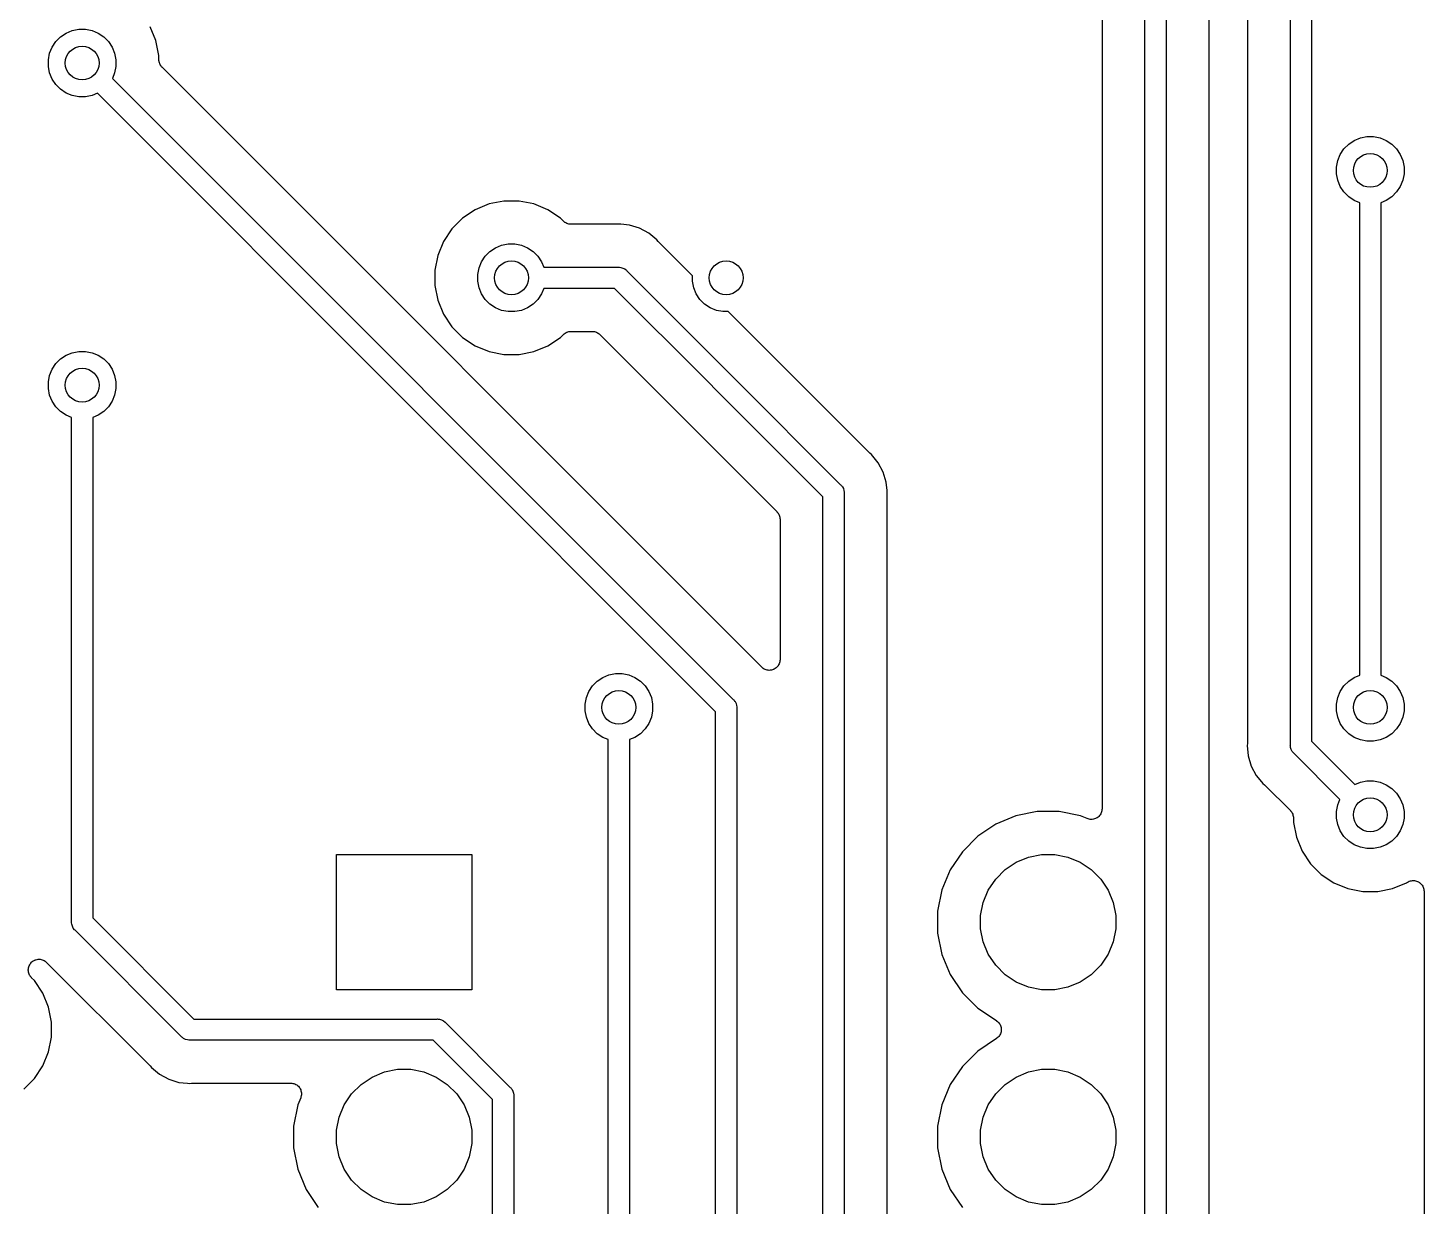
# Model space of a CAD drawing. Extents: x 4.65 to 8.55, y -5.31 to -3.29.
# Drawn here: x 6.275 to 6.925, y -4.832 to -4.284 of the extents above; entities that cross this region are included whole.
import ezdxf

# ---------------------------------------------------------------- set-up
doc = ezdxf.new("R2010")
doc.units = 0
doc.header["$MEASUREMENT"] = 0
doc.layers.add('BLACK', color=7, linetype='CONTINUOUS')

msp = doc.modelspace()

# ---------------------------------------------------------------- linework, layer by layer
at = {"layer": 'BLACK', "linetype": 'CONTINUOUS'}
for p, q in [((6.79508, -4.99508), (6.79508, -4.16501)), ((6.80492, -4.16501), (6.80492, -4.99976)), ((6.87264, -4.16796), (6.87264, -4.61568)), ((6.8628, -4.51748), (6.8628, -4.16976)), ((6.77508, -4.17992), (6.77508, -4.64717)), ((6.82492, -4.99853), (6.82492, -4.18559)), ((6.8428, -4.18905), (6.8428, -4.51625)), ((6.29254, -4.28604), (6.29541, -4.28486)), ((6.29541, -4.28486), (6.29845, -4.28425)), ((6.29845, -4.28425), (6.30155, -4.28425)), ((6.30155, -4.28425), (6.30459, -4.28486)), ((6.30459, -4.28486), (6.30746, -4.28604)), ((6.33437, -4.28957), (6.33168, -4.28307)), ((6.28604, -4.29254), (6.28777, -4.28996)), ((6.28777, -4.28996), (6.28996, -4.28777)), ((6.28996, -4.28777), (6.29254, -4.28604)), ((6.30746, -4.28604), (6.31004, -4.28777)), ((6.31004, -4.28777), (6.31223, -4.28996)), ((6.31223, -4.28996), (6.31396, -4.29254)), ((6.33575, -4.29648), (6.33437, -4.28957)), ((6.28425, -4.29845), (6.28486, -4.29541)), ((6.28425, -4.30155), (6.28425, -4.29845)), ((6.28486, -4.29541), (6.28604, -4.29254)), ((6.31396, -4.29254), (6.31514, -4.29541)), ((6.31514, -4.29541), (6.31575, -4.29845)), ((6.31575, -4.29845), (6.31575, -4.30155)), ((6.33575, -4.29843), (6.33575, -4.29648)), ((6.33579, -4.29889), (6.33575, -4.29843)), ((6.28486, -4.30459), (6.28425, -4.30155)), ((6.28604, -4.30746), (6.28486, -4.30459)), ((6.31514, -4.30459), (6.31409, -4.30713)), ((6.31575, -4.30155), (6.31514, -4.30459)), ((6.33583, -4.29935), (6.33579, -4.29889)), ((6.33584, -4.29938), (6.33583, -4.29935)), ((6.33584, -4.2994), (6.33584, -4.29938)), ((6.33598, -4.29985), (6.33584, -4.2994)), ((6.33611, -4.30029), (6.33598, -4.29985)), ((6.33612, -4.30031), (6.33611, -4.30029)), ((6.33613, -4.30034), (6.33612, -4.30031)), ((6.33634, -4.30075), (6.33613, -4.30034)), ((6.33655, -4.30116), (6.33634, -4.30075)), ((6.33657, -4.30118), (6.33655, -4.30116)), ((6.33658, -4.3012), (6.33657, -4.30118)), ((6.33688, -4.30156), (6.33658, -4.3012)), ((6.33716, -4.30192), (6.33688, -4.30156)), ((6.3372, -4.30196), (6.33716, -4.30192)), ((6.33721, -4.30197), (6.3372, -4.30196)), ((6.3372, -4.30196), (6.3372, -4.30196)), ((6.3372, -4.30196), (6.3372, -4.30196)), ((6.61654, -4.5813), (6.33721, -4.30197)), ((6.28777, -4.31004), (6.28604, -4.30746)), ((6.28996, -4.31223), (6.28777, -4.31004)), ((6.31409, -4.30713), (6.60331, -4.59635)), ((6.29254, -4.31396), (6.28996, -4.31223)), ((6.29541, -4.31514), (6.29254, -4.31396)), ((6.29845, -4.31575), (6.29541, -4.31514)), ((6.30155, -4.31575), (6.29845, -4.31575)), ((6.30459, -4.31514), (6.30155, -4.31575)), ((6.30713, -4.31409), (6.30459, -4.31514)), ((6.59508, -4.60204), (6.30713, -4.31409)), ((6.88996, -4.33777), (6.89254, -4.33604)), ((6.89254, -4.33604), (6.89541, -4.33486)), ((6.89541, -4.33486), (6.89845, -4.33425)), ((6.89845, -4.33425), (6.90155, -4.33425)), ((6.90155, -4.33425), (6.90459, -4.33486)), ((6.90459, -4.33486), (6.90746, -4.33604)), ((6.90746, -4.33604), (6.91004, -4.33777)), ((6.88486, -4.34541), (6.88604, -4.34254)), ((6.88604, -4.34254), (6.88777, -4.33996)), ((6.88777, -4.33996), (6.88996, -4.33777)), ((6.91004, -4.33777), (6.91223, -4.33996)), ((6.91223, -4.33996), (6.91396, -4.34254)), ((6.91396, -4.34254), (6.91514, -4.34541)), ((6.88425, -4.34845), (6.88486, -4.34541)), ((6.88425, -4.35155), (6.88425, -4.34845)), ((6.91514, -4.34541), (6.91575, -4.34845)), ((6.91575, -4.34845), (6.91575, -4.35155)), ((6.88486, -4.35459), (6.88425, -4.35155)), ((6.88604, -4.35746), (6.88486, -4.35459)), ((6.91514, -4.35459), (6.91396, -4.35746)), ((6.91575, -4.35155), (6.91514, -4.35459)), ((6.88777, -4.36004), (6.88604, -4.35746)), ((6.88996, -4.36223), (6.88777, -4.36004)), ((6.89254, -4.36396), (6.88996, -4.36223)), ((6.91004, -4.36223), (6.90746, -4.36396)), ((6.91223, -4.36004), (6.91004, -4.36223)), ((6.91396, -4.35746), (6.91223, -4.36004)), ((6.48307, -4.36832), (6.47721, -4.37223)), ((6.48957, -4.36563), (6.48307, -4.36832)), ((6.49648, -4.36425), (6.48957, -4.36563)), ((6.50352, -4.36425), (6.49648, -4.36425)), ((6.51043, -4.36563), (6.50352, -4.36425)), ((6.51693, -4.36832), (6.51043, -4.36563)), ((6.52279, -4.37223), (6.51693, -4.36832)), ((6.89508, -4.36501), (6.89254, -4.36396)), ((6.89508, -4.49976), (6.89508, -4.36501)), ((6.90746, -4.36396), (6.90492, -4.36501)), ((6.90492, -4.36501), (6.90492, -4.58499)), ((6.47721, -4.37223), (6.47223, -4.37721)), ((6.52417, -4.37361), (6.52279, -4.37223)), ((6.52453, -4.37391), (6.52417, -4.37361)), ((6.52488, -4.3742), (6.52453, -4.37391)), ((6.5249, -4.37422), (6.52488, -4.3742)), ((6.52492, -4.37423), (6.5249, -4.37422)), ((6.52533, -4.37445), (6.52492, -4.37423)), ((6.52574, -4.37467), (6.52533, -4.37445)), ((6.52576, -4.37468), (6.52574, -4.37467)), ((6.52578, -4.37469), (6.52576, -4.37468)), ((6.52622, -4.37483), (6.52578, -4.37469)), ((6.52667, -4.37497), (6.52622, -4.37483)), ((6.52669, -4.37497), (6.52667, -4.37497)), ((6.52672, -4.37498), (6.52669, -4.37497)), ((6.52717, -4.37503), (6.52672, -4.37498)), ((6.52764, -4.37508), (6.52717, -4.37503)), ((6.52769, -4.37508), (6.52764, -4.37508)), ((6.52771, -4.37508), (6.52769, -4.37508)), ((6.52769, -4.37508), (6.52769, -4.37508)), ((6.52769, -4.37508), (6.52769, -4.37508)), ((6.54853, -4.37508), (6.52771, -4.37508)), ((6.54874, -4.37506), (6.54853, -4.37508)), ((6.54895, -4.37506), (6.54874, -4.37506)), ((6.54902, -4.37505), (6.54895, -4.37506)), ((6.55, -4.37496), (6.54902, -4.37505)), ((6.55098, -4.37505), (6.55, -4.37496)), ((6.55489, -4.37544), (6.55098, -4.37505)), ((6.55098, -4.37505), (6.55098, -4.37505)), ((6.55958, -4.37686), (6.55489, -4.37544)), ((6.46832, -4.38307), (6.46563, -4.38957)), ((6.47223, -4.37721), (6.46832, -4.38307)), ((6.56391, -4.37918), (6.55958, -4.37686)), ((6.56771, -4.38229), (6.56391, -4.37918)), ((6.56833, -4.38305), (6.56771, -4.38229)), ((6.56848, -4.3832), (6.56833, -4.38305)), ((6.56861, -4.38337), (6.56848, -4.3832)), ((6.46563, -4.38957), (6.46425, -4.39648)), ((6.48777, -4.38996), (6.48996, -4.38777)), ((6.48996, -4.38777), (6.49254, -4.38604)), ((6.49254, -4.38604), (6.49541, -4.38486)), ((6.49541, -4.38486), (6.49845, -4.38425)), ((6.49845, -4.38425), (6.50155, -4.38425)), ((6.50155, -4.38425), (6.50459, -4.38486)), ((6.50459, -4.38486), (6.50746, -4.38604)), ((6.50746, -4.38604), (6.51004, -4.38777)), ((6.51004, -4.38777), (6.51223, -4.38996)), ((6.56866, -4.38342), (6.56861, -4.38337)), ((6.58425, -4.39901), (6.56866, -4.38342)), ((6.48425, -4.39845), (6.48486, -4.39541)), ((6.48486, -4.39541), (6.48604, -4.39254)), ((6.48604, -4.39254), (6.48777, -4.38996)), ((6.51223, -4.38996), (6.51396, -4.39254)), ((6.51396, -4.39254), (6.51501, -4.39508)), ((6.51501, -4.39508), (6.54976, -4.39508)), ((6.54976, -4.39508), (6.55, -4.39506)), ((6.55, -4.39506), (6.55024, -4.39508)), ((6.55024, -4.39508), (6.55024, -4.39508)), ((6.55024, -4.39508), (6.55096, -4.39515)), ((6.55096, -4.39515), (6.55189, -4.39543)), ((6.55189, -4.39543), (6.55275, -4.39589)), ((6.55275, -4.39589), (6.5535, -4.3965)), ((6.46425, -4.39648), (6.46425, -4.40352)), ((6.48425, -4.40155), (6.48425, -4.39845)), ((6.48486, -4.40459), (6.48425, -4.40155)), ((6.5535, -4.3965), (6.55365, -4.39669)), ((6.55365, -4.39669), (6.59746, -4.4405)), ((6.58425, -4.40155), (6.58425, -4.39901)), ((6.58486, -4.40459), (6.58425, -4.40155)), ((6.46425, -4.40352), (6.46563, -4.41043)), ((6.48604, -4.40746), (6.48486, -4.40459)), ((6.48777, -4.41004), (6.48604, -4.40746)), ((6.51396, -4.40746), (6.51223, -4.41004)), ((6.51501, -4.40492), (6.51396, -4.40746)), ((6.54796, -4.40492), (6.51501, -4.40492)), ((6.59045, -4.44741), (6.54796, -4.40492)), ((6.58604, -4.40746), (6.58486, -4.40459)), ((6.58777, -4.41004), (6.58604, -4.40746)), ((6.46563, -4.41043), (6.46832, -4.41693)), ((6.48996, -4.41223), (6.48777, -4.41004)), ((6.49254, -4.41396), (6.48996, -4.41223)), ((6.49541, -4.41514), (6.49254, -4.41396)), ((6.49845, -4.41575), (6.49541, -4.41514)), ((6.50155, -4.41575), (6.49845, -4.41575)), ((6.50459, -4.41514), (6.50155, -4.41575)), ((6.50746, -4.41396), (6.50459, -4.41514)), ((6.51004, -4.41223), (6.50746, -4.41396)), ((6.51223, -4.41004), (6.51004, -4.41223)), ((6.58996, -4.41223), (6.58777, -4.41004)), ((6.59254, -4.41396), (6.58996, -4.41223)), ((6.59541, -4.41514), (6.59254, -4.41396)), ((6.59845, -4.41575), (6.59541, -4.41514)), ((6.60099, -4.41575), (6.59845, -4.41575)), ((6.60548, -4.42024), (6.60099, -4.41575)), ((6.46832, -4.41693), (6.47223, -4.42279)), ((6.61866, -4.43341), (6.60548, -4.42024)), ((6.47223, -4.42279), (6.47721, -4.42777)), ((6.47721, -4.42777), (6.48307, -4.43168)), ((6.51693, -4.43168), (6.52279, -4.42777)), ((6.52279, -4.42777), (6.52417, -4.42639)), ((6.52417, -4.42639), (6.52418, -4.42637)), ((6.52418, -4.42637), (6.52422, -4.42634)), ((6.52418, -4.42637), (6.52418, -4.42637)), ((6.52418, -4.42637), (6.52418, -4.42637)), ((6.52422, -4.42634), (6.52458, -4.42605)), ((6.52458, -4.42605), (6.52494, -4.42576)), ((6.52494, -4.42576), (6.52496, -4.42574)), ((6.52496, -4.42574), (6.52498, -4.42573)), ((6.52498, -4.42573), (6.52539, -4.42552)), ((6.52539, -4.42552), (6.5258, -4.4253)), ((6.5258, -4.4253), (6.52582, -4.42529)), ((6.52582, -4.42529), (6.52585, -4.42528)), ((6.52585, -4.42528), (6.52629, -4.42515)), ((6.52629, -4.42515), (6.52673, -4.42502)), ((6.52673, -4.42502), (6.52676, -4.42501)), ((6.52676, -4.42501), (6.52679, -4.42501)), ((6.52679, -4.42501), (6.52724, -4.42497)), ((6.52724, -4.42497), (6.52771, -4.42492)), ((6.52771, -4.42492), (6.53761, -4.42492)), ((6.53761, -4.42492), (6.53762, -4.42492)), ((6.53762, -4.42492), (6.53762, -4.42492)), ((6.53762, -4.42492), (6.53762, -4.42492)), ((6.53762, -4.42492), (6.53768, -4.42492)), ((6.53768, -4.42492), (6.53814, -4.42497)), ((6.53814, -4.42497), (6.53859, -4.42502)), ((6.53859, -4.42502), (6.53862, -4.42503)), ((6.53862, -4.42503), (6.53865, -4.42503)), ((6.53865, -4.42503), (6.53909, -4.42517)), ((6.53909, -4.42517), (6.53953, -4.42531)), ((6.53953, -4.42531), (6.53955, -4.42532)), ((6.53955, -4.42532), (6.53958, -4.42533)), ((6.53958, -4.42533), (6.53998, -4.42555)), ((6.53998, -4.42555), (6.54039, -4.42577)), ((6.54039, -4.42577), (6.54041, -4.42578)), ((6.54041, -4.42578), (6.54043, -4.4258)), ((6.54043, -4.4258), (6.54078, -4.42609)), ((6.54078, -4.42609), (6.54114, -4.42639)), ((6.54114, -4.42639), (6.57047, -4.45572)), ((6.29254, -4.43604), (6.29541, -4.43486)), ((6.29541, -4.43486), (6.29845, -4.43425)), ((6.29845, -4.43425), (6.30155, -4.43425)), ((6.30155, -4.43425), (6.30459, -4.43486)), ((6.30459, -4.43486), (6.30746, -4.43604)), ((6.48307, -4.43168), (6.48957, -4.43437)), ((6.48957, -4.43437), (6.49648, -4.43575)), ((6.50352, -4.43575), (6.51043, -4.43437)), ((6.51043, -4.43437), (6.51693, -4.43168)), ((6.61866, -4.43342), (6.61866, -4.43341)), ((6.66658, -4.48134), (6.61866, -4.43342)), ((6.28604, -4.44254), (6.28777, -4.43996)), ((6.28777, -4.43996), (6.28996, -4.43777)), ((6.28996, -4.43777), (6.29254, -4.43604)), ((6.30746, -4.43604), (6.31004, -4.43777)), ((6.31004, -4.43777), (6.31223, -4.43996)), ((6.31223, -4.43996), (6.31396, -4.44254)), ((6.49648, -4.43575), (6.50352, -4.43575)), ((6.59746, -4.4405), (6.60365, -4.44669)), ((6.28425, -4.44845), (6.28486, -4.44541)), ((6.28486, -4.44541), (6.28604, -4.44254)), ((6.31396, -4.44254), (6.31514, -4.44541)), ((6.31514, -4.44541), (6.31575, -4.44845)), ((6.59669, -4.45365), (6.59045, -4.44741)), ((6.60365, -4.44669), (6.60365, -4.44669)), ((6.60365, -4.44669), (6.65331, -4.49635)), ((6.28425, -4.45155), (6.28425, -4.44845)), ((6.28486, -4.45459), (6.28425, -4.45155)), ((6.28604, -4.45746), (6.28486, -4.45459)), ((6.31514, -4.45459), (6.31396, -4.45746)), ((6.31575, -4.45155), (6.31514, -4.45459)), ((6.31575, -4.44845), (6.31575, -4.45155)), ((6.64508, -4.50204), (6.59669, -4.45365)), ((6.59669, -4.45365), (6.59669, -4.45365)), ((6.28777, -4.46004), (6.28604, -4.45746)), ((6.28996, -4.46223), (6.28777, -4.46004)), ((6.31223, -4.46004), (6.31004, -4.46223)), ((6.31396, -4.45746), (6.31223, -4.46004)), ((6.57047, -4.45572), (6.57047, -4.45572)), ((6.57047, -4.45572), (6.58342, -4.46866)), ((6.29254, -4.46396), (6.28996, -4.46223)), ((6.29508, -4.46501), (6.29254, -4.46396)), ((6.29508, -4.55024), (6.29508, -4.46501)), ((6.30746, -4.46396), (6.30492, -4.46501)), ((6.30492, -4.46501), (6.30492, -4.69796)), ((6.31004, -4.46223), (6.30746, -4.46396)), ((6.58342, -4.46866), (6.58342, -4.46866)), ((6.58342, -4.46866), (6.62361, -4.50886)), ((6.66675, -4.48147), (6.66658, -4.48134)), ((6.66689, -4.48162), (6.66675, -4.48147)), ((6.66695, -4.48167), (6.66689, -4.48162)), ((6.66771, -4.48229), (6.66695, -4.48167)), ((6.67082, -4.48609), (6.66771, -4.48229)), ((6.67314, -4.49042), (6.67082, -4.48609)), ((6.67456, -4.49511), (6.67314, -4.49042)), ((6.65331, -4.49635), (6.6535, -4.4965)), ((6.6535, -4.4965), (6.65365, -4.49669)), ((6.65365, -4.49669), (6.65365, -4.49669)), ((6.65365, -4.49669), (6.65392, -4.49702)), ((6.65392, -4.49702), (6.65411, -4.49725)), ((6.65411, -4.49725), (6.65457, -4.49811)), ((6.65457, -4.49811), (6.65485, -4.49904)), ((6.65485, -4.49904), (6.65492, -4.49976)), ((6.65492, -4.49976), (6.65492, -4.49976)), ((6.65492, -4.49976), (6.65494, -4.5)), ((6.65494, -4.5), (6.65492, -4.50024)), ((6.65492, -4.50024), (6.65492, -5.04796)), ((6.67494, -4.49901), (6.67456, -4.49511)), ((6.67495, -4.49902), (6.67494, -4.49901)), ((6.67504, -4.5), (6.67495, -4.49902)), ((6.67495, -4.50098), (6.67504, -4.5)), ((6.89508, -4.58499), (6.89508, -4.49976)), ((6.89508, -4.49976), (6.89508, -4.49976)), ((6.64508, -4.79976), (6.64508, -4.50204)), ((6.67492, -4.5014), (6.67495, -4.50119)), ((6.67492, -4.50147), (6.67492, -4.5014)), ((6.67492, -5.03761), (6.67492, -4.50147)), ((6.67495, -4.50119), (6.67495, -4.50098)), ((6.62361, -4.50886), (6.62363, -4.50887)), ((6.62363, -4.50887), (6.62363, -4.50887)), ((6.62363, -4.50887), (6.62363, -4.50887)), ((6.62363, -4.50887), (6.62366, -4.50891)), ((6.62366, -4.50891), (6.62395, -4.50927)), ((6.62395, -4.50927), (6.62424, -4.50963)), ((6.62424, -4.50963), (6.62426, -4.50965)), ((6.62426, -4.50965), (6.62427, -4.50967)), ((6.62427, -4.50967), (6.62449, -4.51008)), ((6.62449, -4.51008), (6.6247, -4.51049)), ((6.6247, -4.51049), (6.62471, -4.51051)), ((6.62471, -4.51051), (6.62472, -4.51054)), ((6.62472, -4.51054), (6.62485, -4.51098)), ((6.62485, -4.51098), (6.62498, -4.51142)), ((6.62498, -4.51142), (6.62499, -4.51145)), ((6.62499, -4.51145), (6.62499, -4.51147)), ((6.62499, -4.51147), (6.62503, -4.51193)), ((6.62503, -4.51193), (6.62508, -4.51239)), ((6.62508, -4.51239), (6.62508, -4.57776)), ((6.8428, -4.51625), (6.8428, -4.51625)), ((6.8428, -4.51625), (6.8428, -4.61625)), ((6.8628, -4.61748), (6.8628, -4.51748)), ((6.8628, -4.51748), (6.8628, -4.51748)), ((6.29508, -4.69976), (6.29508, -4.55024)), ((6.29508, -4.55024), (6.29508, -4.55024)), ((6.62502, -4.57831), (6.62497, -4.57879)), ((6.62508, -4.57783), (6.62502, -4.57831)), ((6.62508, -4.57776), (6.62508, -4.57782)), ((6.62508, -4.57782), (6.62508, -4.57782)), ((6.62508, -4.57782), (6.62508, -4.57782)), ((6.62508, -4.57782), (6.62508, -4.57783)), ((6.54254, -4.58604), (6.54541, -4.58486)), ((6.54541, -4.58486), (6.54845, -4.58425)), ((6.54845, -4.58425), (6.55155, -4.58425)), ((6.55155, -4.58425), (6.55459, -4.58486)), ((6.55459, -4.58486), (6.55746, -4.58604)), ((6.61691, -4.5816), (6.61654, -4.5813)), ((6.61728, -4.58191), (6.61691, -4.5816)), ((6.61729, -4.58191), (6.61728, -4.58191)), ((6.6173, -4.58192), (6.61729, -4.58191)), ((6.61772, -4.58214), (6.6173, -4.58192)), ((6.61814, -4.58237), (6.61772, -4.58214)), ((6.61815, -4.58238), (6.61814, -4.58237)), ((6.61816, -4.58238), (6.61815, -4.58238)), ((6.61862, -4.58252), (6.61816, -4.58238)), ((6.61907, -4.58266), (6.61862, -4.58252)), ((6.61908, -4.58266), (6.61907, -4.58266)), ((6.61909, -4.58267), (6.61908, -4.58266)), ((6.61957, -4.58271), (6.61909, -4.58267)), ((6.62004, -4.58276), (6.61957, -4.58271)), ((6.62005, -4.58276), (6.62004, -4.58276)), ((6.62006, -4.58276), (6.62005, -4.58276)), ((6.62055, -4.58272), (6.62006, -4.58276)), ((6.62102, -4.58268), (6.62055, -4.58272)), ((6.62103, -4.58267), (6.62102, -4.58267)), ((6.62102, -4.58267), (6.62102, -4.58268)), ((6.6215, -4.58253), (6.62103, -4.58267)), ((6.62195, -4.5824), (6.6215, -4.58253)), ((6.62196, -4.5824), (6.62195, -4.5824)), ((6.62197, -4.58239), (6.62196, -4.5824)), ((6.6224, -4.58217), (6.62197, -4.58239)), ((6.62282, -4.58195), (6.6224, -4.58217)), ((6.62283, -4.58194), (6.62282, -4.58194)), ((6.62282, -4.58194), (6.62282, -4.58195)), ((6.62321, -4.58163), (6.62283, -4.58194)), ((6.62358, -4.58134), (6.62321, -4.58163)), ((6.62359, -4.58132), (6.62358, -4.58133)), ((6.62358, -4.58133), (6.62358, -4.58134)), ((6.6239, -4.58095), (6.62359, -4.58132)), ((6.6242, -4.58059), (6.6239, -4.58095)), ((6.62421, -4.58058), (6.6242, -4.58059)), ((6.62444, -4.58015), (6.62421, -4.58057)), ((6.62421, -4.58057), (6.62421, -4.58058)), ((6.62467, -4.57973), (6.62444, -4.58015)), ((6.62468, -4.57973), (6.62467, -4.57973)), ((6.62483, -4.57926), (6.62468, -4.57972)), ((6.62468, -4.57972), (6.62468, -4.57973)), ((6.62497, -4.5788), (6.62483, -4.57926)), ((6.62497, -4.57879), (6.62497, -4.57879)), ((6.62497, -4.57879), (6.62497, -4.5788)), ((6.53604, -4.59254), (6.53777, -4.58996)), ((6.53777, -4.58996), (6.53996, -4.58777)), ((6.53996, -4.58777), (6.54254, -4.58604)), ((6.55746, -4.58604), (6.56004, -4.58777)), ((6.56004, -4.58777), (6.56223, -4.58996)), ((6.56223, -4.58996), (6.56396, -4.59254)), ((6.88604, -4.59254), (6.88777, -4.58996)), ((6.88777, -4.58996), (6.88996, -4.58777)), ((6.88996, -4.58777), (6.89254, -4.58604)), ((6.89254, -4.58604), (6.89508, -4.58499)), ((6.90492, -4.58499), (6.90746, -4.58604)), ((6.90746, -4.58604), (6.91004, -4.58777)), ((6.91004, -4.58777), (6.91223, -4.58996)), ((6.91223, -4.58996), (6.91396, -4.59254)), ((6.53425, -4.59845), (6.53486, -4.59541)), ((6.53486, -4.59541), (6.53604, -4.59254)), ((6.56396, -4.59254), (6.56514, -4.59541)), ((6.56514, -4.59541), (6.56575, -4.59845)), ((6.60331, -4.59635), (6.6035, -4.5965)), ((6.6035, -4.5965), (6.60365, -4.59669)), ((6.60365, -4.59669), (6.60365, -4.59669)), ((6.60365, -4.59669), (6.60393, -4.59703)), ((6.60393, -4.59703), (6.60411, -4.59725)), ((6.60411, -4.59725), (6.60457, -4.59811)), ((6.88425, -4.59845), (6.88486, -4.59541)), ((6.88486, -4.59541), (6.88604, -4.59254)), ((6.91396, -4.59254), (6.91514, -4.59541)), ((6.91514, -4.59541), (6.91575, -4.59845)), ((6.53425, -4.60155), (6.53425, -4.59845)), ((6.53486, -4.60459), (6.53425, -4.60155)), ((6.56575, -4.60155), (6.56514, -4.60459)), ((6.56575, -4.59845), (6.56575, -4.60155)), ((6.59508, -4.60751), (6.59508, -4.60204)), ((6.60457, -4.59811), (6.60485, -4.59904)), ((6.60485, -4.59904), (6.60492, -4.59976)), ((6.60492, -4.59976), (6.60492, -4.59976)), ((6.60492, -4.59976), (6.60494, -4.6)), ((6.60494, -4.6), (6.60492, -4.60024)), ((6.60492, -4.60024), (6.60492, -4.94976)), ((6.88425, -4.60155), (6.88425, -4.59845)), ((6.88486, -4.60459), (6.88425, -4.60155)), ((6.91575, -4.60155), (6.91514, -4.60459)), ((6.91575, -4.59845), (6.91575, -4.60155)), ((6.53604, -4.60746), (6.53486, -4.60459)), ((6.53777, -4.61004), (6.53604, -4.60746)), ((6.53996, -4.61223), (6.53777, -4.61004)), ((6.56223, -4.61004), (6.56004, -4.61223)), ((6.56396, -4.60746), (6.56223, -4.61004)), ((6.56514, -4.60459), (6.56396, -4.60746)), ((6.59508, -4.94976), (6.59508, -4.60751)), ((6.88604, -4.60746), (6.88486, -4.60459)), ((6.88777, -4.61004), (6.88604, -4.60746)), ((6.88996, -4.61223), (6.88777, -4.61004)), ((6.91223, -4.61004), (6.91004, -4.61223)), ((6.91396, -4.60746), (6.91223, -4.61004)), ((6.91514, -4.60459), (6.91396, -4.60746)), ((6.54254, -4.61396), (6.53996, -4.61223)), ((6.54508, -4.61501), (6.54254, -4.61396)), ((6.54508, -5.14976), (6.54508, -4.61501)), ((6.55746, -4.61396), (6.55492, -4.61501)), ((6.55492, -4.61501), (6.55492, -5.14796)), ((6.56004, -4.61223), (6.55746, -4.61396)), ((6.84277, -4.61674), (6.84268, -4.61772)), ((6.8428, -4.61632), (6.84277, -4.61653)), ((6.84277, -4.61653), (6.84277, -4.61674)), ((6.8428, -4.61625), (6.8428, -4.61632)), ((6.87264, -4.61568), (6.89287, -4.63591)), ((6.89254, -4.61396), (6.88996, -4.61223)), ((6.89541, -4.61514), (6.89254, -4.61396)), ((6.89845, -4.61575), (6.89541, -4.61514)), ((6.90155, -4.61575), (6.89845, -4.61575)), ((6.90459, -4.61514), (6.90155, -4.61575)), ((6.90746, -4.61396), (6.90459, -4.61514)), ((6.91004, -4.61223), (6.90746, -4.61396)), ((6.84268, -4.61772), (6.84316, -4.6226)), ((6.84316, -4.6226), (6.84458, -4.6273)), ((6.86277, -4.61772), (6.8628, -4.61748)), ((6.8628, -4.61796), (6.86277, -4.61772)), ((6.86284, -4.61839), (6.8628, -4.61796)), ((6.86287, -4.61868), (6.86284, -4.61839)), ((6.86315, -4.61961), (6.86287, -4.61868)), ((6.86361, -4.62046), (6.86315, -4.61961)), ((6.86407, -4.62103), (6.86361, -4.62046)), ((6.86422, -4.62121), (6.86407, -4.62103)), ((6.86441, -4.62137), (6.86422, -4.62121)), ((6.88591, -4.64287), (6.86441, -4.62137)), ((6.84458, -4.6273), (6.8469, -4.63163)), ((6.8469, -4.63163), (6.84939, -4.63466)), ((6.84939, -4.63466), (6.84939, -4.63467)), ((6.84939, -4.63467), (6.85001, -4.63542)), ((6.85001, -4.63542), (6.85077, -4.63605)), ((6.85077, -4.63605), (6.85082, -4.63609)), ((6.85082, -4.63609), (6.85097, -4.63624)), ((6.85097, -4.63624), (6.85113, -4.63638)), ((6.85113, -4.63638), (6.86279, -4.64803)), ((6.89287, -4.63591), (6.89541, -4.63486)), ((6.89541, -4.63486), (6.89845, -4.63425)), ((6.89845, -4.63425), (6.90155, -4.63425)), ((6.90155, -4.63425), (6.90459, -4.63486)), ((6.90459, -4.63486), (6.90746, -4.63604)), ((6.90746, -4.63604), (6.91004, -4.63777)), ((6.88486, -4.64541), (6.88591, -4.64287)), ((6.91004, -4.63777), (6.91223, -4.63996)), ((6.91223, -4.63996), (6.91396, -4.64254)), ((6.91396, -4.64254), (6.91514, -4.64541)), ((6.74493, -4.6485), (6.73498, -4.65048)), ((6.75507, -4.6485), (6.74493, -4.6485)), ((6.76502, -4.65048), (6.75507, -4.6485)), ((6.77445, -4.64955), (6.77422, -4.64997)), ((6.77467, -4.64914), (6.77445, -4.64955)), ((6.77468, -4.64912), (6.77467, -4.64914)), ((6.77483, -4.64866), (6.77468, -4.64911)), ((6.77468, -4.64911), (6.77468, -4.64912)), ((6.77497, -4.64821), (6.77483, -4.64866)), ((6.77502, -4.64771), (6.77497, -4.64818)), ((6.77497, -4.64818), (6.77497, -4.64819)), ((6.77497, -4.64819), (6.77497, -4.64821)), ((6.77508, -4.64724), (6.77502, -4.64771)), ((6.77508, -4.64717), (6.77508, -4.64721)), ((6.77508, -4.64721), (6.77508, -4.64721)), ((6.77508, -4.64721), (6.77508, -4.64721)), ((6.77508, -4.64721), (6.77508, -4.64724)), ((6.86279, -4.64803), (6.8628, -4.64804)), ((6.8628, -4.64804), (6.8628, -4.64804)), ((6.8628, -4.64804), (6.8628, -4.64804)), ((6.8628, -4.64804), (6.86284, -4.64808)), ((6.86284, -4.64808), (6.86313, -4.64844)), ((6.86313, -4.64844), (6.86342, -4.6488)), ((6.86342, -4.6488), (6.86343, -4.64882)), ((6.86343, -4.64882), (6.86345, -4.64884)), ((6.86345, -4.64884), (6.86366, -4.64926)), ((6.86366, -4.64926), (6.86387, -4.64966)), ((6.86387, -4.64966), (6.86388, -4.64969)), ((6.86388, -4.64969), (6.86389, -4.64971)), ((6.86389, -4.64971), (6.86402, -4.65015)), ((6.88425, -4.64845), (6.88486, -4.64541)), ((6.88425, -4.65155), (6.88425, -4.64845)), ((6.91514, -4.64541), (6.91575, -4.64845)), ((6.91575, -4.64845), (6.91575, -4.65155)), ((6.72561, -4.65436), (6.71717, -4.66)), ((6.73498, -4.65048), (6.72561, -4.65436)), ((6.76817, -4.65179), (6.76502, -4.65048)), ((6.76862, -4.65192), (6.76817, -4.65179)), ((6.76907, -4.65206), (6.76862, -4.65192)), ((6.76909, -4.65207), (6.76907, -4.65206)), ((6.7691, -4.65207), (6.76909, -4.65207)), ((6.76957, -4.65212), (6.7691, -4.65207)), ((6.77004, -4.65217), (6.76957, -4.65212)), ((6.77006, -4.65216), (6.77004, -4.65217)), ((6.77007, -4.65217), (6.77006, -4.65216)), ((6.77055, -4.65212), (6.77007, -4.65217)), ((6.77102, -4.65208), (6.77055, -4.65212)), ((6.77103, -4.65207), (6.77102, -4.65208)), ((6.77104, -4.65207), (6.77103, -4.65207)), ((6.7715, -4.65194), (6.77104, -4.65207)), ((6.77195, -4.6518), (6.7715, -4.65194)), ((6.77196, -4.6518), (6.77195, -4.6518)), ((6.77198, -4.65179), (6.77196, -4.6518)), ((6.7724, -4.65157), (6.77198, -4.65179)), ((6.77282, -4.65135), (6.7724, -4.65157)), ((6.77283, -4.65134), (6.77282, -4.65135)), ((6.77284, -4.65134), (6.77283, -4.65134)), ((6.77321, -4.65104), (6.77284, -4.65134)), ((6.77358, -4.65074), (6.77321, -4.65104)), ((6.77359, -4.65073), (6.77358, -4.65074)), ((6.7736, -4.65072), (6.77359, -4.65073)), ((6.7739, -4.65035), (6.7736, -4.65072)), ((6.7742, -4.64999), (6.7739, -4.65035)), ((6.77421, -4.64998), (6.7742, -4.64999)), ((6.77422, -4.64997), (6.77421, -4.64998)), ((6.86402, -4.65015), (6.86416, -4.6506)), ((6.86416, -4.6506), (6.86416, -4.65062)), ((6.86416, -4.65062), (6.86417, -4.65065)), ((6.86417, -4.65065), (6.86421, -4.65111)), ((6.86421, -4.65111), (6.86425, -4.65157)), ((6.86425, -4.65157), (6.86425, -4.65352)), ((6.86425, -4.65352), (6.86563, -4.66043)), ((6.88486, -4.65459), (6.88425, -4.65155)), ((6.88604, -4.65746), (6.88486, -4.65459)), ((6.91514, -4.65459), (6.91396, -4.65746)), ((6.91575, -4.65155), (6.91514, -4.65459)), ((6.71717, -4.66), (6.71, -4.66717)), ((6.86563, -4.66043), (6.86832, -4.66693)), ((6.88777, -4.66004), (6.88604, -4.65746)), ((6.88996, -4.66223), (6.88777, -4.66004)), ((6.89254, -4.66396), (6.88996, -4.66223)), ((6.91004, -4.66223), (6.90746, -4.66396)), ((6.91223, -4.66004), (6.91004, -4.66223)), ((6.91396, -4.65746), (6.91223, -4.66004)), ((6.4185, -4.7315), (6.4185, -4.6685)), ((6.4185, -4.6685), (6.4815, -4.6685)), ((6.4815, -4.6685), (6.4815, -4.7315)), ((6.71, -4.66717), (6.70436, -4.67561)), ((6.74081, -4.66971), (6.7469, -4.6685)), ((6.7469, -4.6685), (6.7531, -4.6685)), ((6.7531, -4.6685), (6.75919, -4.66971)), ((6.86832, -4.66693), (6.87223, -4.67279)), ((6.89541, -4.66514), (6.89254, -4.66396)), ((6.89845, -4.66575), (6.89541, -4.66514)), ((6.90155, -4.66575), (6.89845, -4.66575)), ((6.90459, -4.66514), (6.90155, -4.66575)), ((6.90746, -4.66396), (6.90459, -4.66514)), ((6.70436, -4.67561), (6.70048, -4.68498)), ((6.72554, -4.67992), (6.72992, -4.67554)), ((6.72992, -4.67554), (6.73508, -4.67209)), ((6.73508, -4.67209), (6.74081, -4.66971)), ((6.75919, -4.66971), (6.76492, -4.67209)), ((6.76492, -4.67209), (6.77008, -4.67554)), ((6.77008, -4.67554), (6.77446, -4.67992)), ((6.87223, -4.67279), (6.87721, -4.67777)), ((6.72209, -4.68508), (6.72554, -4.67992)), ((6.77446, -4.67992), (6.77791, -4.68508)), ((6.87721, -4.67777), (6.88307, -4.68168)), ((6.88307, -4.68168), (6.88957, -4.68437)), ((6.91043, -4.68437), (6.91693, -4.68168)), ((6.91693, -4.68168), (6.9173, -4.68143)), ((6.9173, -4.68143), (6.91734, -4.68141)), ((6.91734, -4.68141), (6.91736, -4.6814)), ((6.91734, -4.68141), (6.91734, -4.68141)), ((6.91734, -4.68141), (6.91734, -4.68141)), ((6.91736, -4.6814), (6.91778, -4.68118)), ((6.91778, -4.68118), (6.91821, -4.68096)), ((6.91821, -4.68096), (6.91822, -4.68095)), ((6.91822, -4.68095), (6.91823, -4.68095)), ((6.91823, -4.68095), (6.91869, -4.68081)), ((6.91869, -4.68081), (6.91914, -4.68068)), ((6.91914, -4.68068), (6.91915, -4.68068)), ((6.91915, -4.68068), (6.91916, -4.68068)), ((6.91916, -4.68068), (6.91964, -4.68063)), ((6.91964, -4.68063), (6.92011, -4.68059)), ((6.92011, -4.68059), (6.92012, -4.68059)), ((6.92012, -4.68059), (6.92014, -4.68059)), ((6.92014, -4.68059), (6.92061, -4.68064)), ((6.92061, -4.68064), (6.92108, -4.68069)), ((6.92108, -4.68069), (6.92109, -4.6807)), ((6.92109, -4.6807), (6.92111, -4.6807)), ((6.92111, -4.6807), (6.92156, -4.68084)), ((6.92156, -4.68084), (6.92202, -4.68098)), ((6.92202, -4.68098), (6.92203, -4.68099)), ((6.92203, -4.68099), (6.92204, -4.68099)), ((6.92204, -4.68099), (6.92245, -4.68122)), ((6.92245, -4.68122), (6.92287, -4.68145)), ((6.92287, -4.68145), (6.92288, -4.68145)), ((6.92288, -4.68145), (6.92289, -4.68146)), ((6.92289, -4.68146), (6.92325, -4.68176)), ((6.92325, -4.68176), (6.92363, -4.68207)), ((6.92363, -4.68207), (6.92363, -4.68208)), ((6.92363, -4.68208), (6.92364, -4.68208)), ((6.92364, -4.68208), (6.92394, -4.68245)), ((6.70048, -4.68498), (6.6985, -4.69493)), ((6.71971, -4.69081), (6.72209, -4.68508)), ((6.77791, -4.68508), (6.78029, -4.69081)), ((6.88957, -4.68437), (6.89648, -4.68575)), ((6.89648, -4.68575), (6.90352, -4.68575)), ((6.90352, -4.68575), (6.91043, -4.68437)), ((6.92394, -4.68245), (6.92424, -4.68282)), ((6.92424, -4.68282), (6.92425, -4.68283)), ((6.92425, -4.68283), (6.92426, -4.68284)), ((6.92426, -4.68284), (6.92448, -4.68327)), ((6.92448, -4.68327), (6.9247, -4.68369)), ((6.9247, -4.68369), (6.9247, -4.6837)), ((6.9247, -4.6837), (6.92471, -4.68371)), ((6.92471, -4.68371), (6.92485, -4.68417)), ((6.92485, -4.68417), (6.92498, -4.68462)), ((6.92498, -4.68462), (6.92498, -4.68463)), ((6.92498, -4.68463), (6.92499, -4.68464)), ((6.92499, -4.68464), (6.92503, -4.68512)), ((6.92503, -4.68512), (6.92508, -4.68559)), ((6.92508, -4.68559), (6.92508, -5.03761)), ((6.6985, -4.69493), (6.6985, -4.70507)), ((6.7185, -4.6969), (6.71971, -4.69081)), ((6.78029, -4.69081), (6.7815, -4.6969)), ((6.29505, -4.7), (6.29508, -4.69976)), ((6.29508, -4.70024), (6.29505, -4.7)), ((6.29515, -4.70096), (6.29508, -4.70024)), ((6.29508, -4.70024), (6.29508, -4.70024)), ((6.29543, -4.70189), (6.29515, -4.70096)), ((6.29589, -4.70275), (6.29543, -4.70189)), ((6.30492, -4.69796), (6.35204, -4.74508)), ((6.7185, -4.7031), (6.7185, -4.6969)), ((6.7815, -4.6969), (6.7815, -4.7031)), ((6.2965, -4.7035), (6.29589, -4.70275)), ((6.29669, -4.70365), (6.2965, -4.7035)), ((6.34635, -4.75331), (6.29669, -4.70365)), ((6.6985, -4.70507), (6.70048, -4.71502)), ((6.71971, -4.70919), (6.7185, -4.7031)), ((6.7815, -4.7031), (6.78029, -4.70919)), ((6.72209, -4.71492), (6.71971, -4.70919)), ((6.72554, -4.72008), (6.72209, -4.71492)), ((6.77791, -4.71492), (6.77446, -4.72008)), ((6.78029, -4.70919), (6.77791, -4.71492)), ((6.27498, -4.72169), (6.27503, -4.72121)), ((6.27503, -4.7212), (6.27518, -4.72074)), ((6.27503, -4.72121), (6.27503, -4.7212)), ((6.27503, -4.72121), (6.27503, -4.72121)), ((6.27518, -4.72074), (6.27532, -4.72028)), ((6.27532, -4.72028), (6.27532, -4.72027)), ((6.27532, -4.72027), (6.27533, -4.72027)), ((6.27533, -4.72027), (6.27556, -4.71985)), ((6.27556, -4.71985), (6.27579, -4.71943)), ((6.27579, -4.71942), (6.2758, -4.71941)), ((6.27579, -4.71943), (6.27579, -4.71942)), ((6.2758, -4.71941), (6.2761, -4.71905)), ((6.2761, -4.71905), (6.27641, -4.71868)), ((6.27641, -4.71868), (6.27642, -4.71867)), ((6.27642, -4.71866), (6.27679, -4.71837)), ((6.27642, -4.71867), (6.27642, -4.71866)), ((6.27679, -4.71837), (6.27717, -4.71806)), ((6.27717, -4.71806), (6.27718, -4.71806)), ((6.27718, -4.71805), (6.2776, -4.71783)), ((6.27718, -4.71806), (6.27718, -4.71805)), ((6.2776, -4.71783), (6.27803, -4.71761)), ((6.27803, -4.71761), (6.27804, -4.7176)), ((6.27804, -4.7176), (6.27805, -4.7176)), ((6.27805, -4.7176), (6.2785, -4.71747)), ((6.2785, -4.71747), (6.27897, -4.71733)), ((6.27897, -4.71733), (6.27898, -4.71733)), ((6.27898, -4.71732), (6.27946, -4.71728)), ((6.27898, -4.71733), (6.27898, -4.71732)), ((6.27946, -4.71728), (6.27994, -4.71724)), ((6.27994, -4.71724), (6.27995, -4.71724)), ((6.27995, -4.71724), (6.27996, -4.71724)), ((6.27996, -4.71724), (6.28043, -4.71729)), ((6.28043, -4.71729), (6.28091, -4.71733)), ((6.28091, -4.71733), (6.28092, -4.71734)), ((6.28092, -4.71734), (6.28093, -4.71734)), ((6.28093, -4.71734), (6.28139, -4.71748)), ((6.28139, -4.71748), (6.28184, -4.71762)), ((6.28184, -4.71762), (6.28185, -4.71762)), ((6.28185, -4.71762), (6.28186, -4.71763)), ((6.28186, -4.71763), (6.28229, -4.71786)), ((6.28229, -4.71786), (6.2827, -4.71808)), ((6.2827, -4.71808), (6.28271, -4.71809)), ((6.28271, -4.71809), (6.28272, -4.71809)), ((6.28272, -4.71809), (6.28308, -4.7184)), ((6.28308, -4.7184), (6.28346, -4.7187)), ((6.28346, -4.7187), (6.33134, -4.76658)), ((6.70048, -4.71502), (6.70436, -4.72439)), ((6.72992, -4.72446), (6.72554, -4.72008)), ((6.77446, -4.72008), (6.77008, -4.72446)), ((6.27492, -4.72217), (6.27498, -4.72169)), ((6.27492, -4.72218), (6.27492, -4.72217)), ((6.27492, -4.72224), (6.27492, -4.72218)), ((6.27492, -4.72218), (6.27492, -4.72218)), ((6.27492, -4.72218), (6.27492, -4.72218)), ((6.27492, -4.72229), (6.27492, -4.72224)), ((6.27497, -4.72275), (6.27492, -4.72229)), ((6.27501, -4.72321), (6.27497, -4.72275)), ((6.27501, -4.72324), (6.27501, -4.72321)), ((6.27502, -4.72327), (6.27501, -4.72324)), ((6.27515, -4.72371), (6.27502, -4.72327)), ((6.27528, -4.72415), (6.27515, -4.72371)), ((6.27529, -4.72418), (6.27528, -4.72415)), ((6.2753, -4.7242), (6.27529, -4.72418)), ((6.27552, -4.72461), (6.2753, -4.7242)), ((6.27573, -4.72502), (6.27552, -4.72461)), ((6.27574, -4.72504), (6.27573, -4.72502)), ((6.27576, -4.72506), (6.27574, -4.72504)), ((6.27605, -4.72542), (6.27576, -4.72506)), ((6.27634, -4.72578), (6.27605, -4.72542)), ((6.27637, -4.72582), (6.27634, -4.72578)), ((6.27639, -4.72583), (6.27637, -4.72582)), ((6.27637, -4.72582), (6.27637, -4.72582)), ((6.27637, -4.72582), (6.27637, -4.72582)), ((6.27777, -4.72721), (6.27639, -4.72583)), ((6.28168, -4.73307), (6.27777, -4.72721)), ((6.70436, -4.72439), (6.71, -4.73283)), ((6.73508, -4.72791), (6.72992, -4.72446)), ((6.74081, -4.73029), (6.73508, -4.72791)), ((6.76492, -4.72791), (6.75919, -4.73029)), ((6.77008, -4.72446), (6.76492, -4.72791)), ((6.28437, -4.73957), (6.28168, -4.73307)), ((6.4815, -4.7315), (6.4185, -4.7315)), ((6.71, -4.73283), (6.71717, -4.74)), ((6.7469, -4.7315), (6.74081, -4.73029)), ((6.7531, -4.7315), (6.7469, -4.7315)), ((6.75919, -4.73029), (6.7531, -4.7315)), ((6.28575, -4.74648), (6.28437, -4.73957)), ((6.71717, -4.74), (6.72592, -4.74584)), ((6.28575, -4.75352), (6.28575, -4.74648)), ((6.35204, -4.74508), (6.46531, -4.74508)), ((6.46531, -4.74508), (6.46555, -4.74505)), ((6.46555, -4.74505), (6.46579, -4.74508)), ((6.46579, -4.74508), (6.46579, -4.74508)), ((6.46579, -4.74508), (6.46652, -4.74515)), ((6.46652, -4.74515), (6.46744, -4.74543)), ((6.46744, -4.74543), (6.4683, -4.74589)), ((6.4683, -4.74589), (6.46905, -4.7465)), ((6.46905, -4.7465), (6.4692, -4.74669)), ((6.4692, -4.74669), (6.49943, -4.77692)), ((6.72592, -4.74584), (6.72595, -4.74587)), ((6.72595, -4.74587), (6.72595, -4.74587)), ((6.72595, -4.74587), (6.72595, -4.74587)), ((6.72595, -4.74587), (6.72598, -4.74588)), ((6.72598, -4.74588), (6.72634, -4.74619)), ((6.72634, -4.74619), (6.7267, -4.74649)), ((6.7267, -4.74649), (6.72671, -4.7465)), ((6.72671, -4.7465), (6.72672, -4.74651)), ((6.72672, -4.74651), (6.72702, -4.74688)), ((6.72702, -4.74688), (6.72732, -4.74725)), ((6.72732, -4.74725), (6.72732, -4.74726)), ((6.72732, -4.74726), (6.72733, -4.74727)), ((6.72733, -4.74727), (6.72755, -4.74769)), ((6.28437, -4.76043), (6.28575, -4.75352)), ((6.3465, -4.7535), (6.34635, -4.75331)), ((6.34669, -4.75365), (6.3465, -4.7535)), ((6.34697, -4.75388), (6.34669, -4.75365)), ((6.34669, -4.75365), (6.34669, -4.75365)), ((6.34725, -4.75411), (6.34697, -4.75388)), ((6.72628, -4.75386), (6.72592, -4.75416)), ((6.72665, -4.75356), (6.72628, -4.75386)), ((6.72666, -4.75355), (6.72665, -4.75356)), ((6.72667, -4.75354), (6.72666, -4.75355)), ((6.72697, -4.75318), (6.72667, -4.75354)), ((6.72728, -4.75281), (6.72697, -4.75318)), ((6.72729, -4.75279), (6.72728, -4.7528)), ((6.72728, -4.7528), (6.72728, -4.75281)), ((6.72752, -4.75237), (6.72729, -4.75279)), ((6.72774, -4.75195), (6.72752, -4.75237)), ((6.72755, -4.74769), (6.72777, -4.74811)), ((6.72775, -4.75194), (6.72774, -4.75195)), ((6.72789, -4.75147), (6.72775, -4.75193)), ((6.72775, -4.75193), (6.72775, -4.75194)), ((6.72777, -4.74811), (6.72777, -4.74813)), ((6.72777, -4.74813), (6.72778, -4.74814)), ((6.72778, -4.74814), (6.72791, -4.74859)), ((6.72804, -4.75102), (6.72789, -4.75147)), ((6.72791, -4.74859), (6.72805, -4.74905)), ((6.72809, -4.75052), (6.72804, -4.75099)), ((6.72804, -4.75099), (6.72804, -4.75101)), ((6.72804, -4.75101), (6.72804, -4.75102)), ((6.72805, -4.74905), (6.72805, -4.74906)), ((6.72805, -4.74906), (6.72805, -4.74908)), ((6.72805, -4.74908), (6.7281, -4.74955)), ((6.72814, -4.75005), (6.72809, -4.75052)), ((6.7281, -4.74955), (6.72814, -4.75002)), ((6.72814, -4.75002), (6.72814, -4.75003)), ((6.72814, -4.75003), (6.72814, -4.75005)), ((6.28168, -4.76693), (6.28437, -4.76043)), ((6.34811, -4.75457), (6.34725, -4.75411)), ((6.34904, -4.75485), (6.34811, -4.75457)), ((6.34976, -4.75492), (6.34904, -4.75485)), ((6.35, -4.75495), (6.34976, -4.75492)), ((6.34976, -4.75492), (6.34976, -4.75492)), ((6.35024, -4.75492), (6.35, -4.75495)), ((6.46351, -4.75492), (6.35024, -4.75492)), ((6.4912, -4.78261), (6.46351, -4.75492)), ((6.71717, -4.76), (6.71, -4.76717)), ((6.72592, -4.75416), (6.71717, -4.76)), ((6.27777, -4.77279), (6.28168, -4.76693)), ((6.33134, -4.76658), (6.33139, -4.76663)), ((6.33139, -4.76663), (6.33152, -4.7668)), ((6.33152, -4.7668), (6.33167, -4.76695)), ((6.33167, -4.76695), (6.33229, -4.76771)), ((6.27279, -4.77777), (6.27777, -4.77279)), ((6.33229, -4.76771), (6.33609, -4.77082)), ((6.33609, -4.77082), (6.34042, -4.77314)), ((6.34042, -4.77314), (6.34511, -4.77456)), ((6.42992, -4.77554), (6.43508, -4.77209)), ((6.43508, -4.77209), (6.44081, -4.76971)), ((6.44081, -4.76971), (6.4469, -4.7685)), ((6.4469, -4.7685), (6.4531, -4.7685)), ((6.4531, -4.7685), (6.45919, -4.76971)), ((6.45919, -4.76971), (6.46492, -4.77209)), ((6.46492, -4.77209), (6.47008, -4.77554)), ((6.71, -4.76717), (6.70436, -4.77561)), ((6.72992, -4.77554), (6.73508, -4.77209)), ((6.73508, -4.77209), (6.74081, -4.76971)), ((6.74081, -4.76971), (6.7469, -4.7685)), ((6.7469, -4.7685), (6.7531, -4.7685)), ((6.7531, -4.7685), (6.75919, -4.76971)), ((6.75919, -4.76971), (6.76492, -4.77209)), ((6.76492, -4.77209), (6.77008, -4.77554)), ((6.34511, -4.77456), (6.34902, -4.77495)), ((6.34902, -4.77495), (6.34902, -4.77495)), ((6.34902, -4.77495), (6.35, -4.77504)), ((6.35, -4.77504), (6.35098, -4.77495)), ((6.35098, -4.77495), (6.35105, -4.77494)), ((6.35105, -4.77494), (6.35126, -4.77494)), ((6.35126, -4.77494), (6.35147, -4.77492)), ((6.35147, -4.77492), (6.39717, -4.77492)), ((6.39717, -4.77492), (6.39721, -4.77492)), ((6.39721, -4.77492), (6.39721, -4.77492)), ((6.39721, -4.77492), (6.39721, -4.77492)), ((6.39721, -4.77492), (6.39724, -4.77492)), ((6.39724, -4.77492), (6.39771, -4.77498)), ((6.39771, -4.77498), (6.39818, -4.77503)), ((6.39818, -4.77503), (6.39819, -4.77503)), ((6.39819, -4.77503), (6.39821, -4.77503)), ((6.39821, -4.77503), (6.39866, -4.77517)), ((6.39866, -4.77517), (6.39911, -4.77532)), ((6.39911, -4.77532), (6.39912, -4.77532)), ((6.39912, -4.77532), (6.39914, -4.77533)), ((6.39914, -4.77533), (6.39955, -4.77555)), ((6.39955, -4.77555), (6.39997, -4.77578)), ((6.39997, -4.77578), (6.39998, -4.77579)), ((6.39998, -4.77579), (6.39999, -4.7758)), ((6.39999, -4.7758), (6.40035, -4.7761)), ((6.40035, -4.7761), (6.40072, -4.7764)), ((6.40072, -4.7764), (6.40073, -4.77641)), ((6.40073, -4.77641), (6.40074, -4.77642)), ((6.40074, -4.77642), (6.40104, -4.77679)), ((6.40104, -4.77679), (6.40134, -4.77716)), ((6.40134, -4.77716), (6.40134, -4.77717)), ((6.40134, -4.77717), (6.40135, -4.77718)), ((6.40135, -4.77718), (6.40157, -4.7776)), ((6.40157, -4.7776), (6.40179, -4.77802)), ((6.40179, -4.77802), (6.4018, -4.77804)), ((6.4018, -4.77804), (6.4018, -4.77805)), ((6.4018, -4.77805), (6.40194, -4.7785)), ((6.40194, -4.7785), (6.40207, -4.77896)), ((6.40207, -4.77896), (6.40207, -4.77897)), ((6.40207, -4.77897), (6.40208, -4.77898)), ((6.40208, -4.77898), (6.40212, -4.77945)), ((6.40212, -4.77945), (6.40217, -4.77993)), ((6.40217, -4.77996), (6.40212, -4.78043)), ((6.40217, -4.77993), (6.40216, -4.77994)), ((6.40216, -4.77994), (6.40217, -4.77996)), ((6.42209, -4.78508), (6.42554, -4.77992)), ((6.42554, -4.77992), (6.42992, -4.77554)), ((6.47008, -4.77554), (6.47446, -4.77992)), ((6.47446, -4.77992), (6.47791, -4.78508)), ((6.49943, -4.77692), (6.49962, -4.77707)), ((6.49962, -4.77707), (6.49977, -4.77726)), ((6.49977, -4.77726), (6.49977, -4.77726)), ((6.49977, -4.77726), (6.50005, -4.7776)), ((6.50005, -4.7776), (6.50023, -4.77782)), ((6.50023, -4.77782), (6.50069, -4.77868)), ((6.50069, -4.77868), (6.50097, -4.77961)), ((6.50097, -4.77961), (6.50104, -4.78033)), ((6.70436, -4.77561), (6.70048, -4.78498)), ((6.72209, -4.78508), (6.72554, -4.77992)), ((6.72554, -4.77992), (6.72992, -4.77554)), ((6.77008, -4.77554), (6.77446, -4.77992)), ((6.77446, -4.77992), (6.77791, -4.78508)), ((6.40048, -4.78498), (6.3985, -4.79493)), ((6.40179, -4.78183), (6.40048, -4.78498)), ((6.40192, -4.78138), (6.40179, -4.78183)), ((6.40206, -4.78093), (6.40192, -4.78138)), ((6.40207, -4.78091), (6.40206, -4.78093)), ((6.40212, -4.78043), (6.40207, -4.7809)), ((6.40207, -4.7809), (6.40207, -4.78091)), ((6.41971, -4.79081), (6.42209, -4.78508)), ((6.47791, -4.78508), (6.48029, -4.79081)), ((6.4912, -5.14588), (6.4912, -4.78261)), ((6.50104, -4.78033), (6.50104, -4.78033)), ((6.50104, -4.78033), (6.50107, -4.78057)), ((6.50107, -4.78057), (6.50104, -4.78081)), ((6.50104, -4.78081), (6.50104, -5.14408)), ((6.70048, -4.78498), (6.6985, -4.79493)), ((6.71971, -4.79081), (6.72209, -4.78508)), ((6.77791, -4.78508), (6.78029, -4.79081)), ((6.4185, -4.7969), (6.41971, -4.79081)), ((6.48029, -4.79081), (6.4815, -4.7969)), ((6.7185, -4.7969), (6.71971, -4.79081)), ((6.78029, -4.79081), (6.7815, -4.7969)), ((6.3985, -4.79493), (6.3985, -4.80507)), ((6.4185, -4.8031), (6.4185, -4.7969)), ((6.4815, -4.7969), (6.4815, -4.8031)), ((6.6985, -4.79493), (6.6985, -4.80507)), ((6.7185, -4.8031), (6.7185, -4.7969)), ((6.7815, -4.7969), (6.7815, -4.8031)), ((6.3985, -4.80507), (6.40048, -4.81502)), ((6.41971, -4.80919), (6.4185, -4.8031)), ((6.4815, -4.8031), (6.48029, -4.80919)), ((6.64508, -5.04976), (6.64508, -4.79976)), ((6.6985, -4.80507), (6.70048, -4.81502)), ((6.71971, -4.80919), (6.7185, -4.8031)), ((6.7815, -4.8031), (6.78029, -4.80919)), ((6.42209, -4.81492), (6.41971, -4.80919)), ((6.48029, -4.80919), (6.47791, -4.81492)), ((6.72209, -4.81492), (6.71971, -4.80919)), ((6.78029, -4.80919), (6.77791, -4.81492)), ((6.40048, -4.81502), (6.40436, -4.82439)), ((6.42554, -4.82008), (6.42209, -4.81492)), ((6.47791, -4.81492), (6.47446, -4.82008)), ((6.70048, -4.81502), (6.70436, -4.82439)), ((6.72554, -4.82008), (6.72209, -4.81492)), ((6.77791, -4.81492), (6.77446, -4.82008)), ((6.40436, -4.82439), (6.41, -4.83283)), ((6.42992, -4.82446), (6.42554, -4.82008)), ((6.43508, -4.82791), (6.42992, -4.82446)), ((6.47008, -4.82446), (6.46492, -4.82791)), ((6.47446, -4.82008), (6.47008, -4.82446)), ((6.70436, -4.82439), (6.71, -4.83283)), ((6.72992, -4.82446), (6.72554, -4.82008)), ((6.73508, -4.82791), (6.72992, -4.82446)), ((6.77008, -4.82446), (6.76492, -4.82791)), ((6.77446, -4.82008), (6.77008, -4.82446)), ((6.44081, -4.83029), (6.43508, -4.82791)), ((6.4469, -4.8315), (6.44081, -4.83029)), ((6.4531, -4.8315), (6.4469, -4.8315)), ((6.45919, -4.83029), (6.4531, -4.8315)), ((6.46492, -4.82791), (6.45919, -4.83029)), ((6.74081, -4.83029), (6.73508, -4.82791)), ((6.7469, -4.8315), (6.74081, -4.83029)), ((6.7531, -4.8315), (6.7469, -4.8315)), ((6.75919, -4.83029), (6.7531, -4.8315)), ((6.76492, -4.82791), (6.75919, -4.83029))]:
    msp.add_line(p, q, dxfattribs=at)
at = {"layer": 'BLACK'}
for centre in [(6.3, -4.3), (6.9, -4.35), (6.5, -4.4), (6.6, -4.4), (6.3, -4.45), (6.55, -4.6), (6.9, -4.6), (6.9, -4.65)]:
    msp.add_circle(centre, 0.00787, dxfattribs=at)

doc.saveas('drawing.dxf')
